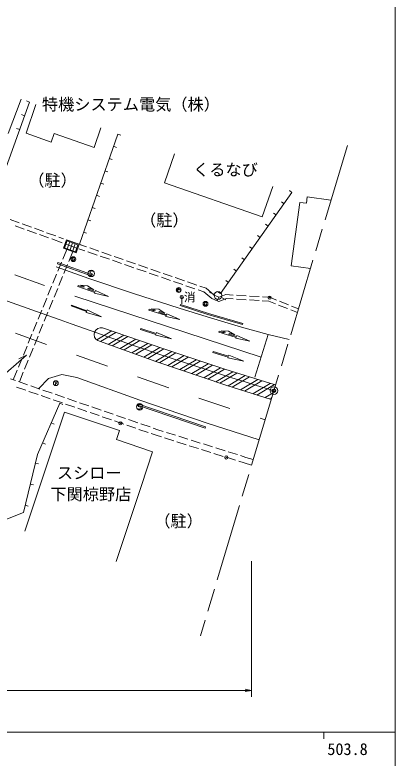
# Model space of a CAD drawing. Units: millimetres, scale not verified. Extents: x 40000 to 680000, y 20000 to 380000.
# Drawn here: x 520240 to 579000, y 201002 to 315732 of the extents above; entities that cross this region are included whole.
import ezdxf
from ezdxf.enums import TextEntityAlignment as Align

# ---------------------------------------------------------------- set-up
doc = ezdxf.new("R2010")
doc.units = ezdxf.units.MM
doc.header["$LTSCALE"] = 1000
doc.header["$PDMODE"] = 32
doc.header["$PDSIZE"] = 500
doc.linetypes.add('CHAIN', pattern=[18.5, 12, -1.5, 3.5, -1.5])
for name, color, linetype, lineweight in [('M-BGD', 7, 'Continuous', 13), ('M-BGD-EXST', 7, 'Continuous', 13), ('M-BMK', 2, 'CHAIN', 13), ('M-BMK-ROW', 30, 'Continuous', 13), ('M-BMK-SRVR', 3, 'Continuous', 13), ('M-STR-HTXT', 7, 'Continuous', 13), ('M-STR-STRC', 7, 'Continuous', 13), ('M-TTL-BAND', 7, 'Continuous', 13)]:
    doc.layers.add(name, color=color, linetype=linetype, lineweight=lineweight)
doc.layers.add('M-OTRS', color=6, linetype='Continuous')
doc.styles.add('ＭＳ ゴシック', font='')
doc.styles.get('ＭＳ ゴシック').set_extended_font_data('MS Gothic')

# ---------------------------------------------------------------- blocks, each defined once
blk = doc.blocks.new('open_arrow')
at = {"color": 0, "linetype": 'Continuous', "lineweight": -2}
blk.add_lwpolyline([(7.5, 1.25), (0, 0), (7.5, -1.25)], dxfattribs=at)

msp = doc.modelspace()

# ---------------------------------------------------------------- linework, layer by layer
at = {"layer": 'M-BGD'}
for p, q in [((522512, 302271), (516415, 285363)), ((519219, 297403), (521207, 302743)), ((521971, 297471), (523500, 301913)), ((522512, 302271), (522042, 302440)), ((521750, 300157), (521280, 300327)), ((520988, 298044), (520518, 298213)), ((521971, 297471), (525846, 296106)), ((526304, 297408), (525846, 296106)), ((526304, 297408), (532473, 295254)), ((530204, 280320), (536134, 297338)), ((532473, 295254), (533529, 298281)), ((536134, 297338), (536606, 297173)), ((535475, 295447), (535947, 295283)), ((544916, 294293), (543360, 289826)), ((534816, 293556), (535289, 293392)), ((534158, 291665), (534630, 291501)), ((533499, 289775), (533971, 289610)), ((543360, 289826), (558470, 284564)), ((558470, 284564), (560095, 289230)), ((563061, 288323), (552019, 272709)), ((563061, 288323), (562653, 288611)), ((532840, 287884), (533312, 287719)), ((561835, 286588), (561426, 286877)), ((565287, 286652), (565424, 287642)), ((569086, 287134), (565424, 287642)), ((532181, 285993), (532653, 285828)), ((562936, 276975), (564296, 286789)), ((564296, 286789), (565287, 286652)), ((560608, 284853), (560199, 285142)), ((520912, 283627), (519501, 284134)), ((522795, 282951), (521383, 283458)), ((531522, 284102), (531994, 283937)), ((559381, 283118), (558972, 283407)), ((521695, 282666), (520283, 283173)), ((523577, 281990), (522166, 282497)), ((524677, 282276), (523265, 282782)), ((525460, 281315), (524048, 281821)), ((526559, 281600), (525148, 282107)), ((527558, 280561), (525930, 281146)), ((527774, 281164), (527030, 281431)), ((530863, 282211), (531335, 282047)), ((558154, 281383), (557746, 281672)), ((528230, 281030), (527747, 279705)), ((527927, 279789), (528313, 280851)), ((528120, 280320), (529801, 279708)), ((530174, 280322), (528230, 281030)), ((528313, 280851), (529994, 280239)), ((528734, 280698), (528347, 279636)), ((529154, 280545), (528767, 279483)), ((529574, 280392), (529187, 279330)), ((529994, 280239), (529608, 279177)), ((529691, 278998), (530174, 280322)), ((530204, 280320), (530676, 280156)), ((530359, 280246), (531330, 279910)), ((527631, 278016), (528249, 279523)), ((527747, 279705), (529691, 278998)), ((529608, 279177), (527927, 279789)), ((529189, 279180), (528574, 277682)), ((530146, 279632), (531061, 279316)), ((531534, 279152), (532951, 278662)), ((531803, 279747), (533220, 279257)), ((533693, 279093), (535111, 278603)), ((556927, 279648), (556519, 279937)), ((533424, 278499), (534842, 278008)), ((535314, 277845), (536732, 277355)), ((535583, 278440), (537001, 277950)), ((537473, 277786), (538891, 277296)), ((555700, 277914), (555292, 278202)), ((526604, 276846), (531650, 275063)), ((526870, 277503), (526804, 277315)), ((532008, 275474), (526804, 277315)), ((532074, 275662), (526870, 277503)), ((526871, 276166), (527441, 277554)), ((528384, 277219), (527815, 275832)), ((537204, 277191), (538622, 276701)), ((539094, 276538), (540512, 276048)), ((539364, 277133), (540781, 276642)), ((562936, 276975), (565917, 276562)), ((520254, 275604), (524839, 273960)), ((526112, 274316), (526681, 275703)), ((527625, 275369), (527055, 273982)), ((531835, 275545), (531796, 275605)), ((531955, 275483), (531835, 275545)), ((531885, 276144), (531863, 276025)), ((531863, 276025), (531901, 275924)), ((532006, 276202), (531885, 276144)), ((531901, 275924), (532179, 275760)), ((532095, 275481), (531955, 275483)), ((532086, 276201), (532006, 276202)), ((532074, 275662), (532008, 275474)), ((532165, 276180), (532086, 276201)), ((532195, 275539), (532095, 275481)), ((532205, 276139), (532165, 276180)), ((532179, 275760), (532217, 275659)), ((532217, 275659), (532195, 275539)), ((540985, 275884), (542402, 275394)), ((541254, 276479), (542671, 275989)), ((543144, 275825), (544562, 275335)), ((554473, 276179), (554065, 276468)), ((538552, 272729), (531650, 275063)), ((542875, 275231), (544293, 274740)), ((544765, 274577), (546183, 274087)), ((545034, 275172), (546452, 274682)), ((546924, 274518), (548342, 274028)), ((553246, 274444), (552838, 274733)), ((525352, 272466), (525922, 273853)), ((526865, 273519), (526296, 272131)), ((530014, 273950), (529966, 273808)), ((532615, 272901), (529966, 273808)), ((530609, 273746), (530014, 273950)), ((530347, 273995), (531485, 273922)), ((530347, 273995), (530996, 273773)), ((532664, 273043), (531446, 273460)), ((531485, 273922), (532428, 273282)), ((532428, 273282), (531671, 273541)), ((532712, 273185), (532664, 273043)), ((534721, 272260), (532712, 273185)), ((546655, 273923), (548073, 273433)), ((548545, 273270), (549460, 272954)), ((548814, 273865), (549786, 273529)), ((549786, 273529), (551030, 272486)), ((524593, 270615), (525162, 272003)), ((529488, 272315), (558282, 262915)), ((532615, 272901), (532566, 272759)), ((532566, 272759), (534721, 272260)), ((545645, 270436), (538552, 272729)), ((546020, 272427), (546022, 271127)), ((549460, 272954), (550682, 271929)), ((551056, 272616), (550301, 272881)), ((550682, 271929), (551485, 271570)), ((551030, 272486), (551751, 272163)), ((551485, 271570), (551751, 272163)), ((552019, 272709), (551611, 272998)), ((551774, 271480), (552947, 271944)), ((551775, 272150), (551802, 272136)), ((551802, 272136), (552850, 272551)), ((552148, 272129), (552849, 271744)), ((552850, 272551), (553997, 272481)), ((552947, 271944), (553979, 271881)), ((554496, 272450), (555993, 272358)), ((556492, 272328), (557989, 272236)), ((558488, 272205), (559635, 272135)), ((559635, 272135), (560687, 271716)), ((526106, 271669), (525536, 270281)), ((529005, 270945), (528952, 270804)), ((531289, 269918), (528952, 270804)), ((531342, 270058), (529005, 270945)), ((545853, 271046), (545791, 270855)), ((550079, 269462), (545791, 270855)), ((550138, 269653), (545853, 271046)), ((551506, 271614), (551774, 271480)), ((554478, 271850), (555975, 271758)), ((556474, 271728), (557971, 271636)), ((558470, 271605), (559502, 271542)), ((559502, 271542), (560534, 271131)), ((560999, 270946), (562392, 270392)), ((561152, 271531), (562545, 270976)), ((563010, 270792), (564062, 270373)), ((523833, 268765), (524403, 270153)), ((525346, 269819), (524777, 268431)), ((531289, 269918), (531236, 269778)), ((531236, 269778), (533653, 269102)), ((531395, 270198), (531342, 270058)), ((533653, 269102), (531395, 270198)), ((540993, 270282), (540948, 270139)), ((543621, 269305), (540948, 270139)), ((541593, 270095), (540993, 270282)), ((541324, 270336), (542463, 270294)), ((541324, 270336), (541979, 270131)), ((543666, 269448), (542437, 269831)), ((542463, 270294), (543424, 269680)), ((543424, 269680), (542660, 269919)), ((545645, 270436), (549976, 269100)), ((555473, 268117), (550138, 269653)), ((562857, 270207), (563889, 269796)), ((543621, 269305), (543576, 269161)), ((543576, 269161), (545743, 268720)), ((543710, 269591), (543666, 269448)), ((545743, 268720), (543710, 269591)), ((549976, 269100), (555280, 267548)), ((555418, 267925), (550079, 269462)), ((523074, 266915), (523643, 268303)), ((524587, 267969), (524017, 266581)), ((555280, 267548), (559382, 266414)), ((555418, 267925), (555473, 268117)), ((520344, 266596), (525147, 264875)), ((522314, 265065), (522884, 266453)), ((539701, 267296), (539657, 267152)), ((542046, 266415), (539657, 267152)), ((542090, 266559), (539701, 267296)), ((542046, 266415), (542002, 266272)), ((542002, 266272), (544457, 265750)), ((542134, 266702), (542090, 266559)), ((544457, 265750), (542134, 266702)), ((551799, 266904), (551756, 266760)), ((554436, 265949), (551756, 266760)), ((552401, 266722), (551799, 266904)), ((552130, 266960), (553270, 266929)), ((552130, 266960), (552787, 266762)), ((554479, 266093), (553247, 266466)), ((553270, 266929), (554236, 266323)), ((554236, 266323), (553470, 266555)), ((554523, 266236), (554479, 266093)), ((556563, 265384), (554523, 266236)), ((559382, 266414), (557309, 259818)), ((562630, 265596), (559382, 266414)), ((523827, 266118), (523258, 264731)), ((554436, 265949), (554392, 265806)), ((554392, 265806), (556563, 265384)), ((521555, 263215), (522124, 264602)), ((523068, 264268), (522498, 262881)), ((520795, 261365), (521365, 262752)), ((529771, 263212), (534559, 261509)), ((550862, 263783), (550818, 263639)), ((553211, 262915), (550818, 263639)), ((553255, 263058), (550862, 263783)), ((553211, 262915), (553168, 262771)), ((553168, 262771), (555626, 262262)), ((553298, 263202), (553255, 263058)), ((555626, 262262), (553298, 263202)), ((522308, 262418), (521739, 261030)), ((519987, 259396), (520605, 260902)), ((521549, 260568), (520934, 259069)), ((519585, 259534), (520322, 259280)), ((525464, 259627), (523929, 258049)), ((527515, 260225), (525464, 259627)), ((529825, 259737), (527515, 260225)), ((539571, 256280), (529825, 259737)), ((539212, 259870), (544024, 258184)), ((520507, 258264), (521926, 257776)), ((520794, 259117), (522213, 258629)), ((522685, 258467), (524104, 257978)), ((522398, 257613), (523817, 257125)), ((524576, 257816), (525995, 257327)), ((526468, 257165), (527886, 256676)), ((524289, 256963), (525708, 256474)), ((526180, 256312), (527599, 255823)), ((528359, 256514), (529777, 256025)), ((530250, 255863), (531668, 255374)), ((549951, 252724), (539571, 256280)), ((548667, 256584), (553467, 254977)), ((527175, 255800), (527634, 255602)), ((528072, 255661), (529490, 255172)), ((529963, 255010), (531381, 254521)), ((532141, 255212), (533559, 254723)), ((539242, 255683), (539178, 255494)), ((549659, 251955), (539178, 255494)), ((549723, 252144), (539242, 255683)), ((527899, 254409), (521807, 236059)), ((536400, 251586), (527899, 254409)), ((531854, 254359), (533272, 253870)), ((533745, 253708), (535163, 253219)), ((534032, 254561), (535450, 254072)), ((535923, 253910), (537341, 253422)), ((525849, 252734), (526308, 252535)), ((535636, 253057), (537054, 252568)), ((537527, 252406), (538945, 251917)), ((537814, 253259), (539232, 252771)), ((539705, 252608), (541124, 252120)), ((549951, 252724), (557991, 250121)), ((558159, 253478), (558927, 253244)), ((536400, 251586), (535936, 250168)), ((539418, 251755), (540836, 251267)), ((541596, 251957), (542333, 251703)), ((542333, 251703), (543171, 251440)), ((543648, 251290), (545079, 250841)), ((549723, 252144), (549659, 251955)), ((535936, 250168), (541533, 248302)), ((541309, 251104), (542051, 250848)), ((542051, 250848), (542899, 250582)), ((543376, 250432), (544807, 249983)), ((545556, 250691), (546987, 250242)), ((524524, 249668), (524983, 249469)), ((545284, 249833), (546715, 249384)), ((547192, 249234), (548623, 248784)), ((547464, 250092), (548896, 249642)), ((549373, 249493), (550804, 249043)), ((541533, 248302), (539802, 243077)), ((549100, 248635), (550532, 248185)), ((551009, 248035), (552440, 247586)), ((551281, 248893), (552712, 248444)), ((553189, 248294), (554620, 247845)), ((552917, 247436), (554348, 246987)), ((554825, 246837), (555673, 246571)), ((555097, 247695), (555936, 247431)), ((555936, 247431), (557083, 247091)), ((523420, 246527), (523905, 246408)), ((555673, 246571), (556824, 246229)), ((522623, 243283), (523108, 243164)), ((539802, 243077), (535910, 231350)), ((521825, 240039), (522311, 239920))]:
    msp.add_line(p, q, dxfattribs=at)
for points in [[(515693, 233370), (517002, 237135), (521552, 238927), (523754, 247885), (527175, 255800)], [(539584, 255573), (539549, 255594), (539508, 255601), (539455, 255596), (539381, 255574), (539323, 255539), (539281, 255488), (539265, 255426), (539278, 255370), (539291, 255335), (539324, 255292), (539366, 255276), (539671, 255200), (539712, 255165), (539749, 255111), (539761, 255052), (539757, 255001), (539736, 254948), (539668, 254905), (539558, 254873), (539507, 254867), (539456, 254875), (539407, 254900), (539357, 254945)]]:
    msp.add_lwpolyline(points, dxfattribs=at)
for centre, radius in [((532040, 275822), 500), ((546021, 272167), 260), ((551622, 272417), 600), ((539525, 255220), 498)]:
    msp.add_circle(centre, radius, dxfattribs=at)
for centre, radius, start, end in [((530771, 274219), 500, 251.10626, 296.67926), ((531222, 274435), 1000, 282.89459, 296.67926), ((541742, 270572), 500, 252.66155, 298.23455), ((542187, 270800), 1000, 284.44988, 298.23455), ((552546, 267200), 500, 253.16605, 298.73905), ((552989, 267432), 1000, 284.95439, 298.73905)]:
    msp.add_arc(centre, radius, start, end, dxfattribs=at)
at = {"layer": 'M-BGD-EXST'}
for p, q in [((529103, 278138), (529091, 277967)), ((529091, 277967), (529118, 277897)), ((529144, 278201), (529103, 278138)), ((529118, 277897), (529157, 277858)), ((529176, 278231), (529144, 278201)), ((529157, 277858), (529218, 277821)), ((529246, 278259), (529176, 278231)), ((529218, 277821), (529314, 277814)), ((529352, 278252), (529246, 278259)), ((529314, 277814), (529387, 277844)), ((529327, 278018), (529450, 278010)), ((529414, 278213), (529352, 278252)), ((529387, 277844), (529423, 277908)), ((529443, 278176), (529414, 278213)), ((529423, 277908), (529450, 278010)), ((529450, 278010), (529436, 277806)), ((529450, 278010), (529498, 278006)), ((545379, 273499), (545224, 273146)), ((545224, 273146), (545731, 272925)), ((545885, 273278), (545379, 273499)), ((545430, 273546), (545394, 273011)), ((545415, 273310), (545677, 273292)), ((545430, 273546), (545767, 273523)), ((545731, 272925), (545885, 273278)), ((549518, 271239), (549506, 271069)), ((549506, 271069), (549533, 270999)), ((549559, 271303), (549518, 271239)), ((549533, 270999), (549572, 270960)), ((549591, 271333), (549559, 271303)), ((549572, 270960), (549633, 270923)), ((549661, 271361), (549591, 271333)), ((549633, 270923), (549729, 270916)), ((549767, 271354), (549661, 271361)), ((549729, 270916), (549802, 270946)), ((549743, 271120), (549865, 271111)), ((549829, 271315), (549767, 271354)), ((549802, 270946), (549838, 271010)), ((549858, 271278), (549829, 271315)), ((549838, 271010), (549865, 271111)), ((549865, 271111), (549851, 270908)), ((549865, 271111), (549913, 271108)), ((526351, 259081), (526803, 259050)), ((526577, 259065), (526546, 258610)), ((526571, 258956), (526674, 258870)), ((526674, 258870), (526719, 258799))]:
    msp.add_line(p, q, dxfattribs=at)
for centre in [(529283, 278018), (545562, 273262), (549698, 271120), (526564, 258879)]:
    msp.add_circle(centre, 375, dxfattribs=at)
at = {"layer": 'M-BMK'}
for p, q in [((571614, 295568), (560268, 257715)), ((560268, 257715), (548921, 219862))]:
    msp.add_line(p, q, dxfattribs=at)
for points in [[(510150, 274810), (512170, 274072), (514049, 273387), (515928, 272704), (517808, 272022), (519689, 271342), (521571, 270664), (523453, 269988), (525337, 269315), (527222, 268646), (528965, 268029)], [(528965, 268029), (530995, 267315), (532883, 266656), (534773, 266000), (536664, 265348), (538557, 264701), (540452, 264059), (542348, 263421), (544247, 262788), (546147, 262161), (547899, 261588)], [(547899, 261588), (549948, 260926), (551854, 260316), (553763, 259713), (555675, 259116), (557589, 258527), (559505, 257944), (560268, 257715)]]:
    msp.add_lwpolyline(points, dxfattribs=at)
at = {"layer": 'M-BMK-ROW'}
for centre in [(559612, 272073), (536556, 252682), (552911, 247414)]:
    msp.add_circle(centre, 250, dxfattribs=at)
for p in [(559612, 272073), (536556, 252682), (552911, 247414)]:
    msp.add_point(p, dxfattribs=at)
at = {"layer": 'M-BMK-SRVR'}
msp.add_circle((560268, 257715), 600, dxfattribs=at)
at = {"layer": 'M-OTRS'}
msp.add_point((560268, 257715), dxfattribs=at)
at = {"layer": 'M-STR-HTXT'}
for p, q in [((522036, 263195), (512758, 255193)), ((522036, 263195), (520861, 262644)), ((556824, 231424), (556824, 210464)), ((70022, 211464), (556824, 211464))]:
    msp.add_line(p, q, dxfattribs=at)
at = {"layer": 'M-STR-STRC'}
for p, q in [((533790, 267426), (543251, 264172)), ((532894, 265557), (535207, 266939)), ((533450, 265307), (535826, 266726)), ((534671, 264871), (537063, 266300)), ((533064, 265444), (533321, 265353)), ((533321, 265353), (542046, 262244)), ((535282, 264654), (537682, 266088)), ((536503, 264219), (538920, 265662)), ((537114, 264001), (539538, 265449)), ((538335, 263566), (540776, 265023)), ((538946, 263348), (541395, 264810)), ((540168, 262913), (542632, 264385)), ((540778, 262695), (543251, 264172)), ((552668, 261029), (543251, 264172)), ((541999, 262260), (544502, 263754)), ((542619, 262048), (545128, 263546)), ((543860, 261624), (546379, 263128)), ((544480, 261412), (547004, 262919)), ((542046, 262244), (552861, 258549)), ((545721, 260988), (548255, 262502)), ((546341, 260776), (548881, 262293)), ((547582, 260352), (550132, 261876)), ((548202, 260140), (550758, 261667)), ((549443, 259717), (552009, 261249)), ((550063, 259505), (552634, 261041)), ((551303, 259081), (553917, 260642)), ((551924, 258869), (554558, 260443)), ((559641, 258865), (552668, 261029)), ((553174, 258451), (555842, 260044)), ((553814, 258251), (556484, 259845)), ((555093, 257850), (557767, 259447)), ((552861, 258549), (559861, 256358)), ((555733, 257650), (558409, 259248)), ((557013, 257249), (559692, 258850)), ((557653, 257049), (560352, 258661)), ((560535, 258609), (559641, 258865)), ((558932, 256649), (560169, 257387)), ((559572, 256449), (559957, 256678))]:
    msp.add_line(p, q, dxfattribs=at)
msp.add_arc((533570, 266383), 1067, 78.07204, 241.66705, dxfattribs=at)
at = {"layer": 'M-TTL-BAND'}
for p, q in [((579000, 20000), (579000, 370000)), ((40000, 205000), (579000, 205000)), ((568000, 205000), (568000, 204000))]:
    msp.add_line(p, q, dxfattribs=at)

# ---------------------------------------------------------------- block references
at = {"layer": 'M-STR-HTXT', "xscale": 133, "yscale": 133, "rotation": 180}
msp.add_blockref('open_arrow', (556824, 211464), dxfattribs=at)

# ---------------------------------------------------------------- texts
at = {"layer": 'M-BGD', "style": 'ＭＳ ゴシック'}
msp.add_text('特機システム電気（株）', height=1833, dxfattribs=at).set_placement((538171, 300445), align=Align.BOTTOM_CENTER)
for s, p in [('くるなび', (547790, 290367)), ('（駐）', (522310, 288724)), ('（駐）', (539586, 282562)), ('スシロー', (526733, 243564)), ('下関椋野店', (525726, 240272)), ('（駐）', (541781, 236128))]:
    msp.add_text(s, height=1833, dxfattribs=at).set_placement(p, align=Align.BOTTOM_LEFT)
msp.add_text('消', height=1320, rotation=359.9, dxfattribs=at).set_placement((546357, 271101), align=Align.BOTTOM_LEFT)
at = {"layer": 'M-TTL-BAND', "style": 'ＭＳ ゴシック'}
msp.add_text('503.8', height=1833, dxfattribs=at).set_placement((571644, 200929), align=Align.BOTTOM_CENTER)

doc.saveas('drawing.dxf')
